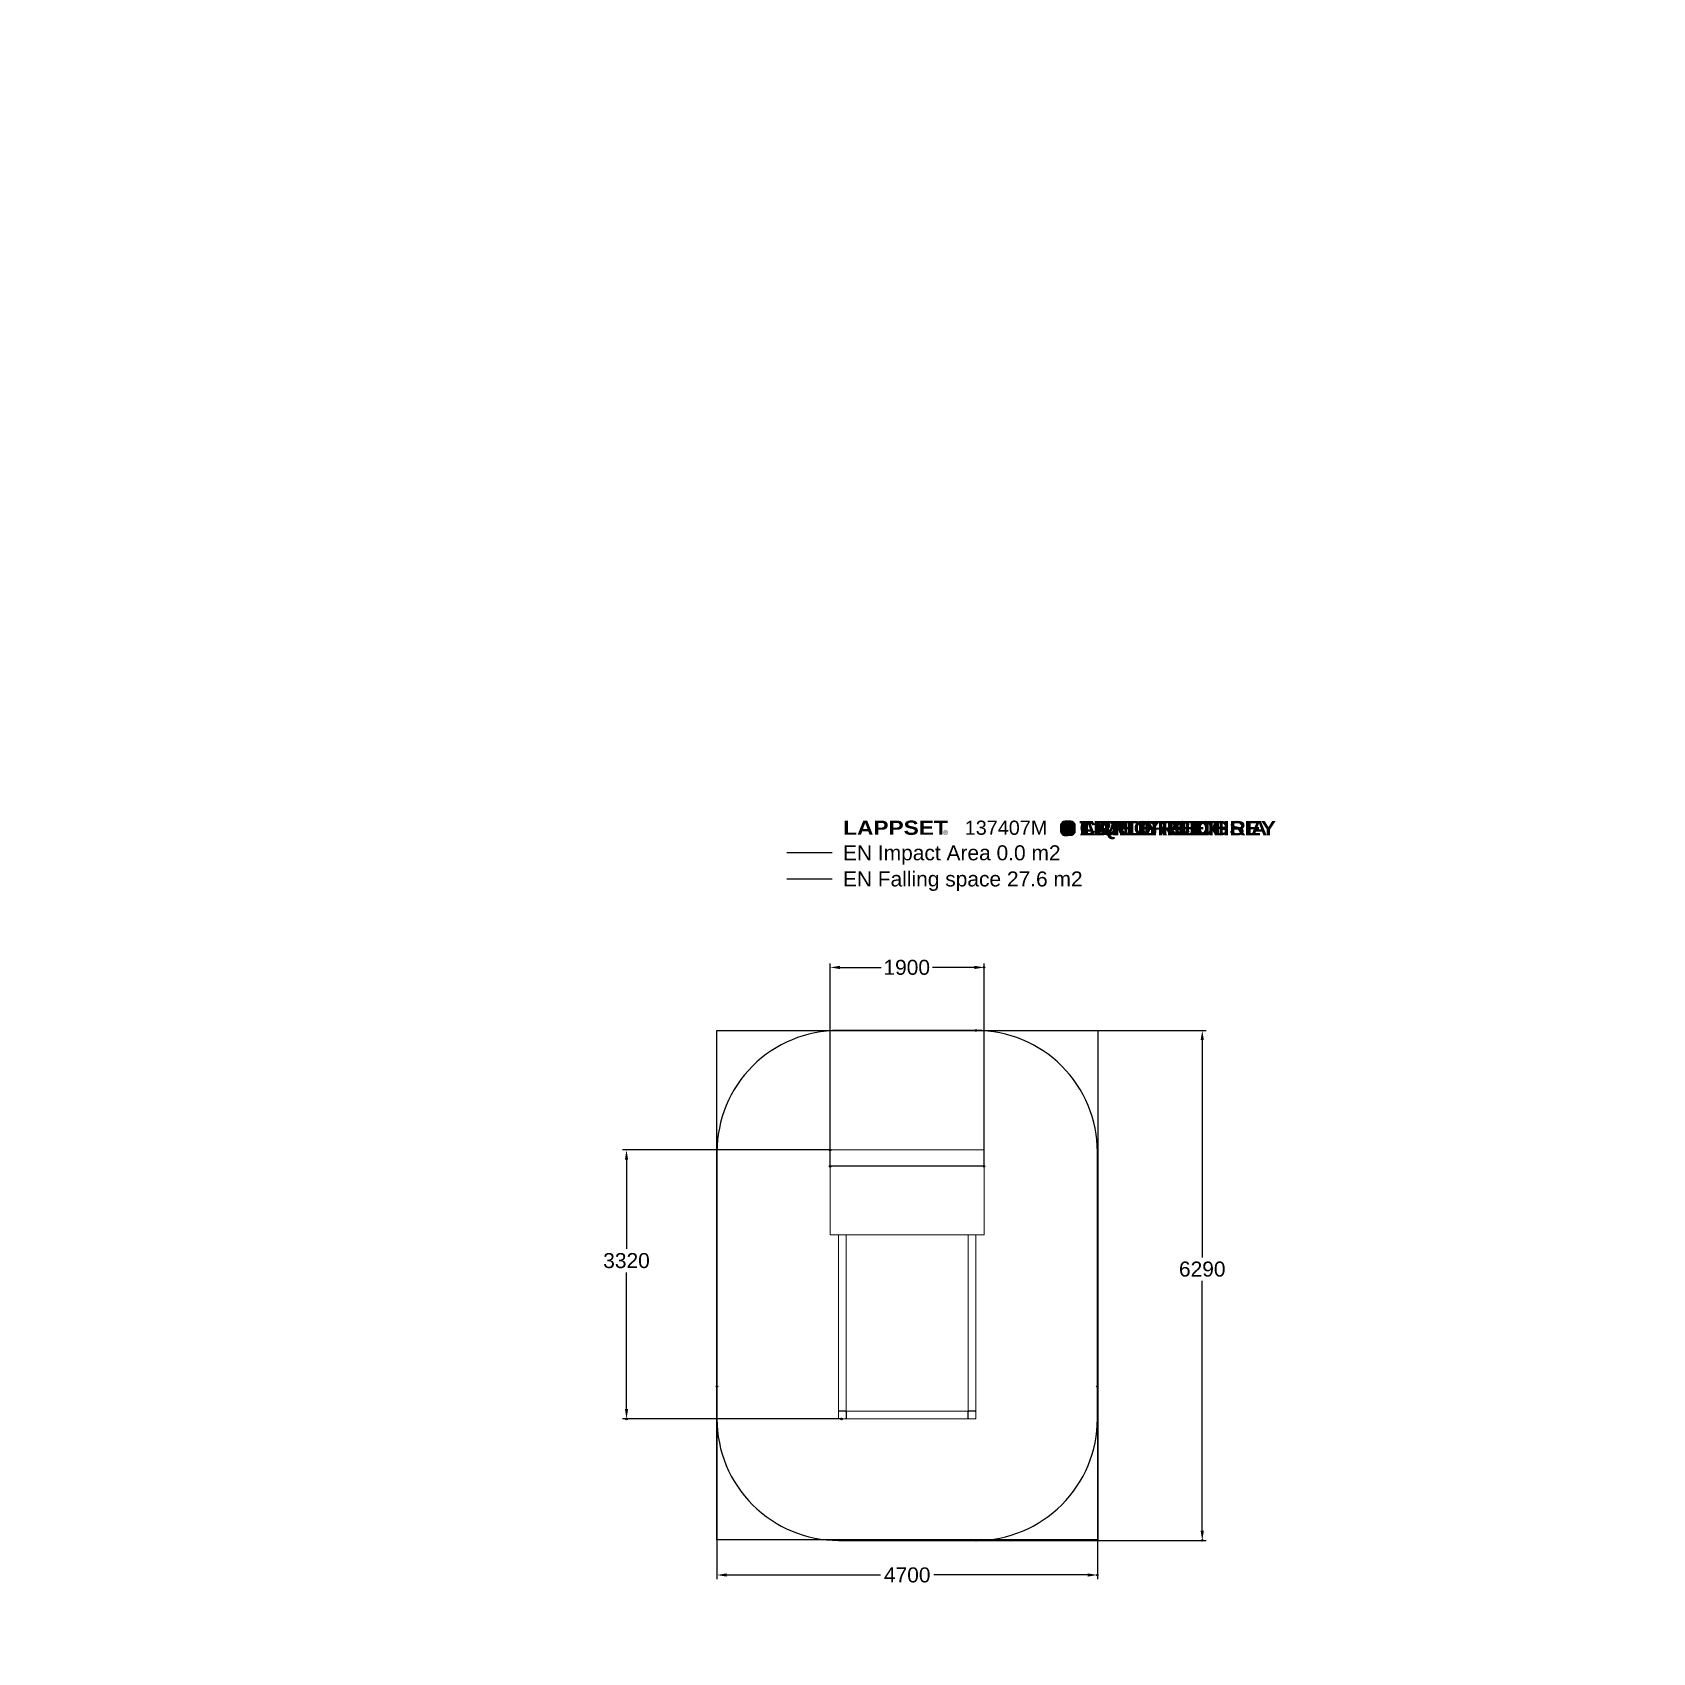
# Model space of a CAD drawing. Extents: x -10801 to 9199, y -4535 to 15465.
import ezdxf

# ---------------------------------------------------------------- set-up
doc = ezdxf.new("R2010")
doc.units = 0
doc.header["$LTSCALE"] = 5
doc.header["$PDMODE"] = 33
doc.header["$PDSIZE"] = 20
for name, color, linetype in [('Lg_txt', 4, 'CONTINUOUS'), ('PRODUCT', 3, 'CONTINUOUS'), ('REFERENCE', 9, 'CONTINUOUS'), ('REVIEW_REQUIRED', 30, 'CONTINUOUS'), ('SAFETY_ZONE', 1, 'CONTINUOUS')]:
    doc.layers.add(name, color=color, linetype=linetype)
doc.styles.add('LG1', font='arial.ttf', dxfattribs={"height": 185})
doc.styles.add('LG2', font='ariblk.ttf', dxfattribs={"height": 185})
doc.styles.add('LG3', font='simplex.shx')
doc.dimstyles.new('LG_DIM', dxfattribs={"dimtxt": 185, "dimasz": 120, "dimexe": 50, "dimexo": 1, "dimgap": 50, "dimtad": 1, "dimdec": 0, "dimrnd": 10, "dimtxsty": 'LG1', "dimcen": 2.5, "dimclrt": 4, "dimadec": 4, "dimazin": 3, "dimtfac": 1, "dimtdec": 0, "dimtmove": 0, "dimatfit": 3, "dimarcsym": 0})

# ---------------------------------------------------------------- blocks, each defined once
blk = doc.blocks.new('prodnum')
at = {"layer": 'REVIEW_REQUIRED'}
for s, height, style, p in [('LAPPSET', 175, 'LG2', (0, 0)), ('®', 60, 'LG1', (1233, -2))]:
    blk.add_text(s, height=height, dxfattribs=dict(at, style=style)).set_placement(p)
at = {"layer": 'REVIEW_REQUIRED', "style": 'LG1'}
blk.add_attdef('PRODNUM', (1500, 0), '', height=175, dxfattribs=at)
blk = doc.blocks.new('*D4')
at = {"layer": 'REFERENCE', "color": 0}
for p in [(-2350, -1250), (2345, -1250), (2345, -3577)]:
    blk.add_point(p, dxfattribs=at)
at = {"layer": 'REVIEW_REQUIRED', "color": 0, "lineweight": -2}
for p, q in [((-2350, -1251), (-2350, -3627)), ((2345, -1251), (2345, -3627)), ((-2230, -3577), (-332, -3577)), ((2225, -3577), (327, -3577))]:
    blk.add_line(p, q, dxfattribs=at)
at = {"layer": 'REVIEW_REQUIRED', "color": 0}
for points in [[(-2230, -3557), (-2230, -3597), (-2350, -3577)], [(2225, -3597), (2225, -3557), (2345, -3577)]]:
    blk.add_solid(points, dxfattribs=at)
at = {"layer": 'REVIEW_REQUIRED', "color": 4, "insert": (-2, -3577), "char_height": 185, "attachment_point": 5, "style": 'LG1'}
blk.add_mtext('\\A1;4700', dxfattribs=at)
blk = doc.blocks.new('*D5')
at = {"layer": 'REFERENCE', "color": 0}
for p in [(845, 3145), (845, -3150), (3640, -3150)]:
    blk.add_point(p, dxfattribs=at)
at = {"layer": 'REVIEW_REQUIRED', "color": 0, "lineweight": -2}
for p, q in [((846, 3145), (3690, 3145)), ((3640, 3025), (3640, 342)), ((3640, -3030), (3640, 53)), ((846, -3150), (3690, -3150))]:
    blk.add_line(p, q, dxfattribs=at)
at = {"layer": 'REVIEW_REQUIRED', "color": 0}
for points in [[(3660, 3025), (3620, 3025), (3640, 3145)], [(3620, -3030), (3660, -3030), (3640, -3150)]]:
    blk.add_solid(points, dxfattribs=at)
at = {"layer": 'REVIEW_REQUIRED', "color": 4, "insert": (3640, 198), "char_height": 185, "attachment_point": 5, "style": 'LG1'}
blk.add_mtext('\\A1;6290', dxfattribs=at)
blk = doc.blocks.new('*D6')
at = {"layer": 'REFERENCE', "color": 0}
for p in [(947, 3923), (-953, 1468), (947, 1468)]:
    blk.add_point(p, dxfattribs=at)
at = {"layer": 'REVIEW_REQUIRED', "color": 0, "lineweight": -2}
for p, q in [((-953, 1469), (-953, 3973)), ((-833, 3923), (-325, 3923)), ((827, 3923), (309, 3923)), ((947, 1469), (947, 3973))]:
    blk.add_line(p, q, dxfattribs=at)
at = {"layer": 'REVIEW_REQUIRED', "color": 0}
for points in [[(-833, 3943), (-833, 3903), (-953, 3923)], [(827, 3903), (827, 3943), (947, 3923)]]:
    blk.add_solid(points, dxfattribs=at)
at = {"layer": 'REVIEW_REQUIRED', "color": 4, "insert": (-8, 3923), "char_height": 185, "attachment_point": 5, "style": 'LG1'}
blk.add_mtext('\\A1;1900', dxfattribs=at)
blk = doc.blocks.new('*D7')
at = {"layer": 'REFERENCE', "color": 0}
for p in [(-953, 1670), (-3467, -1650), (-814, -1650)]:
    blk.add_point(p, dxfattribs=at)
at = {"layer": 'REVIEW_REQUIRED', "color": 0, "lineweight": -2}
for p, q in [((-954, 1670), (-3517, 1670)), ((-3467, 1550), (-3467, 448)), ((-3467, -1530), (-3467, 159)), ((-815, -1650), (-3517, -1650))]:
    blk.add_line(p, q, dxfattribs=at)
at = {"layer": 'REVIEW_REQUIRED', "color": 0}
for points in [[(-3447, 1550), (-3487, 1550), (-3467, 1670)], [(-3487, -1530), (-3447, -1530), (-3467, -1650)]]:
    blk.add_solid(points, dxfattribs=at)
at = {"layer": 'REVIEW_REQUIRED', "color": 4, "insert": (-3467, 303), "char_height": 185, "attachment_point": 5, "style": 'LG1'}
blk.add_mtext('\\A1;3320', dxfattribs=at)
blk = doc.blocks.new('Variteemalayerit')
at = {"layer": 'REVIEW_REQUIRED', "true_color": 0x851f83}
h = blk.add_hatch(color=216, dxfattribs=at)
h.dxf.hatch_style = 1
edge = h.paths.add_edge_path()
edge.add_line((2695, 137), (2695, 212))
edge.add_arc((2745, 212), 50, 90, 180, ccw=False)
edge.add_line((2745, 262), (2820, 262))
edge.add_arc((2820, 212), 50, 0, 90, ccw=False)
edge.add_line((2870, 212), (2870, 137))
edge.add_arc((2820, 137), 50, 270, 360, ccw=False)
edge.add_line((2820, 87), (2745, 87))
edge.add_arc((2745, 137), 50, 180, 270, ccw=False)
at = {"layer": 'REVIEW_REQUIRED', "true_color": 0xb1c72c}
h = blk.add_hatch(color=62, dxfattribs=at)
h.dxf.hatch_style = 1
edge = h.paths.add_edge_path()
edge.add_line((2695, 137), (2695, 212))
edge.add_arc((2745, 212), 50, 90, 180, ccw=False)
edge.add_line((2745, 262), (2820, 262))
edge.add_arc((2820, 212), 50, 0, 90, ccw=False)
edge.add_line((2870, 212), (2870, 137))
edge.add_arc((2820, 137), 50, 270, 360, ccw=False)
edge.add_line((2820, 87), (2745, 87))
edge.add_arc((2745, 137), 50, 180, 270, ccw=False)
at = {"layer": 'REVIEW_REQUIRED', "true_color": 0xc00000}
h = blk.add_hatch(color=12, dxfattribs=at)
h.dxf.hatch_style = 1
edge = h.paths.add_edge_path()
edge.add_line((2695, 137), (2695, 212))
edge.add_arc((2745, 212), 50, 90, 180, ccw=False)
edge.add_line((2745, 262), (2820, 262))
edge.add_arc((2820, 212), 50, 0, 90, ccw=False)
edge.add_line((2870, 212), (2870, 137))
edge.add_arc((2820, 137), 50, 270, 360, ccw=False)
edge.add_line((2820, 87), (2745, 87))
edge.add_arc((2745, 137), 50, 180, 270, ccw=False)
at = {"layer": 'REVIEW_REQUIRED', "true_color": 0x2884ba}
h = blk.add_hatch(color=142, dxfattribs=at)
h.dxf.hatch_style = 1
edge = h.paths.add_edge_path()
edge.add_line((2695, 174), (2870, 174))
edge.add_line((2870, 174), (2870, 212))
edge.add_arc((2820, 212), 50, 0, 90)
edge.add_line((2820, 262), (2745, 262))
edge.add_arc((2745, 212), 50, 90, 180)
edge.add_line((2695, 212), (2695, 174))
at = {"layer": 'REVIEW_REQUIRED', "true_color": 0x9ca2aa}
h = blk.add_hatch(color=253, dxfattribs=at)
h.dxf.hatch_style = 1
edge = h.paths.add_edge_path()
edge.add_line((2695, 137), (2695, 212))
edge.add_arc((2745, 212), 50, 90, 180, ccw=False)
edge.add_line((2745, 262), (2820, 262))
edge.add_arc((2820, 212), 50, 0, 90, ccw=False)
edge.add_line((2870, 212), (2870, 137))
edge.add_arc((2820, 137), 50, 270, 360, ccw=False)
edge.add_line((2820, 87), (2745, 87))
edge.add_arc((2745, 137), 50, 180, 270, ccw=False)
at = {"layer": 'REVIEW_REQUIRED'}
h = blk.add_hatch(color=250, dxfattribs=at)
h.dxf.hatch_style = 1
edge = h.paths.add_edge_path()
edge.add_arc((2783, 174), 50.2, 0, 360)
h = blk.add_hatch(color=250, dxfattribs=at)
h.dxf.hatch_style = 1
edge = h.paths.add_edge_path()
edge.add_arc((2783, 174), 50.2, 0, 360)
h = blk.add_hatch(color=35, dxfattribs=at)
h.dxf.hatch_style = 1
edge = h.paths.add_edge_path()
edge.add_arc((2783, 174), 50.2, 0, 360)
h = blk.add_hatch(color=35, dxfattribs=at)
h.dxf.hatch_style = 1
edge = h.paths.add_edge_path()
edge.add_arc((2783, 174), 50.2, 0, 360)
h = blk.add_hatch(color=252, dxfattribs=at)
h.dxf.hatch_style = 1
edge = h.paths.add_edge_path()
edge.add_arc((2783, 174), 50.2, 0, 360)
at = {"layer": 'REVIEW_REQUIRED', "true_color": 0xfbb81c}
h = blk.add_hatch(color=40, dxfattribs=at)
h.dxf.hatch_style = 1
edge = h.paths.add_edge_path()
edge.add_line((2695, 174), (2695, 137))
edge.add_arc((2745, 137), 50, 180, 270)
edge.add_line((2745, 87), (2783, 87))
edge.add_line((2783, 87), (2783, 174))
edge.add_line((2783, 174), (2695, 174))
at = {"layer": 'REVIEW_REQUIRED', "true_color": 0x851f83}
h = blk.add_hatch(color=216, dxfattribs=at)
h.dxf.hatch_style = 1
edge = h.paths.add_edge_path()
edge.add_line((2870, 174), (2870, 137))
edge.add_arc((2820, 137), 50, 270, 360, ccw=False)
edge.add_line((2820, 87), (2783, 87))
edge.add_line((2783, 87), (2783, 174))
edge.add_line((2783, 174), (2870, 174))
at = {"layer": 'REVIEW_REQUIRED', "color": 62, "true_color": 0xb1c72c}
blk.add_lwpolyline([(2695, 137), (2695, 212, -0.414214), (2745, 262), (2820, 262, -0.414214), (2870, 212), (2870, 137, -0.414214), (2820, 87), (2745, 87, -0.414214)], format="xyb", close=True, dxfattribs=at)
at = {"layer": 'REVIEW_REQUIRED', "color": 12, "true_color": 0xc71712}
blk.add_lwpolyline([(2695, 137), (2695, 212, -0.414214), (2745, 262), (2820, 262, -0.414214), (2870, 212), (2870, 137, -0.414214), (2820, 87), (2745, 87, -0.414214)], format="xyb", close=True, dxfattribs=at)
at = {"layer": 'REVIEW_REQUIRED', "color": 253, "true_color": 0x9ca2aa}
blk.add_lwpolyline([(2695, 137), (2695, 212, -0.414214), (2745, 262), (2820, 262, -0.414214), (2870, 212), (2870, 137, -0.414214), (2820, 87), (2745, 87, -0.414214)], format="xyb", close=True, dxfattribs=at)
at = {"layer": 'REVIEW_REQUIRED', "color": 216, "true_color": 0x851f83}
for points in [[(2695, 137), (2695, 212, -0.414214), (2745, 262), (2820, 262, -0.414214), (2870, 212), (2870, 137, -0.414214), (2820, 87), (2745, 87, -0.414214)], [(2870, 174), (2870, 137, -0.414214), (2820, 87), (2783, 87), (2783, 174)]]:
    blk.add_lwpolyline(points, format="xyb", close=True, dxfattribs=at)
at = {"layer": 'REVIEW_REQUIRED', "color": 142, "true_color": 0x2884ba}
blk.add_lwpolyline([(2695, 174), (2870, 174), (2870, 212, 0.414214), (2820, 262), (2745, 262, 0.414214), (2695, 212)], format="xyb", close=True, dxfattribs=at)
at = {"layer": 'REVIEW_REQUIRED', "color": 40, "true_color": 0xfbb81c}
blk.add_lwpolyline([(2695, 174), (2695, 137, 0.414214), (2745, 87), (2783, 87), (2783, 174)], format="xyb", close=True, dxfattribs=at)
at = {"layer": 'REVIEW_REQUIRED', "color": 250}
blk.add_circle((2783, 174), 50.2, dxfattribs=at)
blk.add_circle((2783, 174), 50.2, dxfattribs=at)
at = {"layer": 'REVIEW_REQUIRED', "color": 35}
blk.add_circle((2783, 174), 50.2, dxfattribs=at)
blk.add_circle((2783, 174), 50.2, dxfattribs=at)
at = {"layer": 'REVIEW_REQUIRED', "color": 252}
blk.add_circle((2783, 174), 50.2, dxfattribs=at)
at = {"layer": 'REVIEW_REQUIRED', "invisible_edges": 15}
for points in [[(-10000, -10000, -5), (10000, -10000, -5), (10000, 10000, -5), (-10000, 10000, -5)], [(10000, 10000, -5), (10000, 10000, -2000), (-10000, 10000, -2000), (-10000, 10000, -5)], [(-10000, 10000, -2000), (-10000, 10000, -5), (-10000, -10000, -5), (-10000, -10000, -2000)], [(10000, -10000, -2000), (10000, -10000, -5), (10000, 10000, -5), (10000, 10000, -2000)], [(-10000, -10000, -5), (-10000, -10000, -2000), (10000, -10000, -2000), (10000, -10000, -5)]]:
    blk.add_3dface(points, dxfattribs=at)
at = {"layer": 'REVIEW_REQUIRED', "color": 142, "true_color": 0x2884ba, "insert": (2926, 265), "char_height": 175, "attachment_point": 1, "style": 'LG3'}
blk.add_mtext_dynamic_manual_height_columns('{\\fArial Black|b0|i0|c0|p34;TUTTIFRUTTI}', width=3485.89, gutter_width=12.5, heights=[0], dxfattribs=at)
at = {"layer": 'REVIEW_REQUIRED', "color": 12, "true_color": 0xc71712, "insert": (2926, 265), "char_height": 175, "attachment_point": 1, "style": 'LG3'}
blk.add_mtext_dynamic_manual_height_columns('{\\fArial Black|b0|i0|c0|p34;APPLE RED}', width=3485.89, gutter_width=12.5, heights=[0], dxfattribs=at)
at = {"layer": 'REVIEW_REQUIRED', "color": 216, "true_color": 0x851f83, "insert": (2926, 265), "char_height": 175, "attachment_point": 1, "style": 'LG3'}
blk.add_mtext_dynamic_manual_height_columns('{\\fArial Black|b0|i0|c0|p34;CANDY FUCHSIA}', width=3485.89, gutter_width=12.5, heights=[0], dxfattribs=at)
at = {"layer": 'REVIEW_REQUIRED', "color": 62, "true_color": 0xb1c72c, "insert": (2926, 265), "char_height": 175, "attachment_point": 1, "style": 'LG3'}
blk.add_mtext_dynamic_manual_height_columns('{\\fArial Black|b0|i0|c0|p34;LIME GREEN}', width=3485.89, gutter_width=12.5, heights=[0], dxfattribs=at)
at = {"layer": 'REVIEW_REQUIRED', "color": 253, "true_color": 0x9ca2aa, "insert": (2926, 265), "char_height": 175, "attachment_point": 1, "style": 'LG3'}
blk.add_mtext_dynamic_manual_height_columns('{\\fArial Black|b0|i0|c0|p34;LIQUORICE GREY}', width=3485.89, gutter_width=12.5, heights=[0], dxfattribs=at)

msp = doc.modelspace()

# ---------------------------------------------------------------- linework, layer by layer
at = {"layer": 'PRODUCT', "linetype": 'Continuous', "lineweight": 0}
for p, q in [((947.5, 1670.1), (-952.5, 1670.1)), ((-952.5, 1670.1), (-952.5, 1472.9)), ((947.5, 1670.1), (947.5, 1472.9)), ((-952.5, 1472.9), (-952.5, 1467.8)), ((947.5, 1472.9), (-952.5, 1472.9)), ((-952.5, 1467.8), (-952.5, 622)), ((947.5, 1467.8), (-952.5, 1467.8)), ((947.5, 1472.9), (947.5, 1467.8)), ((947.5, 1467.8), (947.5, 622)), ((947.5, 622), (-952.5, 622)), ((-849, 622), (-849, -1552.5)), ((-756, -1552.5), (-756, 622)), ((751, 622), (751, -1552.5)), ((844, -1552.5), (844, 622)), ((-850, -1591.5), (-850, -1555)), ((-850, -1555), (-813.5, -1555)), ((-849, -1552.5), (-756, -1552.5)), ((-849, -1641), (-849, -1564)), ((-841, -1556), (-764, -1556)), ((-825, -1552.5), (-825, -1555)), ((-791.5, -1555), (-813.5, -1555)), ((-791.5, -1555), (-755, -1555)), ((-780, -1555), (-780, -1552.5)), ((-756, -1564), (-756, -1641)), ((-755, -1555), (-755, -1591.5)), ((-752.5, -1580), (-755, -1580)), ((-755, -1613.5), (-755, -1591.5)), ((-752.5, -1556), (-752.5, -1649)), ((747.5, -1556), (-752.5, -1556)), ((747.5, -1649), (747.5, -1556)), ((749, -1580), (747.5, -1580)), ((749, -1588), (749, -1580)), ((749, -1588), (749, -1617)), ((750, -1591.5), (750, -1555)), ((750, -1555), (786.5, -1555)), ((751, -1552.5), (844, -1552.5)), ((751, -1641), (751, -1564)), ((759, -1556), (836, -1556)), ((775, -1552.5), (775, -1555)), ((808.5, -1555), (786.5, -1555)), ((808.5, -1555), (845, -1555)), ((820, -1555), (820, -1552.5)), ((844, -1564), (844, -1641)), ((845, -1555), (845, -1591.5)), ((-850, -1650), (-850, -1613.5)), ((-813.5, -1650), (-850, -1650)), ((-764, -1649), (-841, -1649)), ((-755, -1650), (-791.5, -1650)), ((-755, -1613.5), (-755, -1650)), ((-755, -1625), (-752.5, -1625)), ((-752.5, -1649), (747.5, -1649)), ((747.5, -1625), (749, -1625)), ((749, -1625), (749, -1617)), ((750, -1650), (750, -1613.5)), ((786.5, -1650), (750, -1650)), ((836, -1649), (759, -1649)), ((845, -1650), (808.5, -1650)), ((845, -1613.5), (845, -1650))]:
    msp.add_line(p, q, dxfattribs=at)
for centre, start, end in [((-842, -1591.5), 180, 208.95502), ((-841, -1564), 90, 180), ((-813.5, -1563), 61.04498, 90), ((-791.5, -1563), 90, 118.95502), ((-764, -1564), 0, 90), ((-763, -1591.5), 331.04498, 0), ((758, -1591.5), 180, 208.95502), ((759, -1564), 90, 180), ((786.5, -1563), 61.04498, 90), ((808.5, -1563), 90, 118.95502), ((836, -1564), 0, 90), ((837, -1591.5), 331.04498, 0), ((-842, -1613.5), 151.04498, 180), ((-841, -1641), 180, 270), ((-813.5, -1642), 270, 298.95502), ((-791.5, -1642), 241.04498, 270), ((-764, -1641), 270, 0), ((-763, -1613.5), 0, 28.95502), ((758, -1613.5), 151.04498, 180), ((759, -1641), 180, 270), ((786.5, -1642), 270, 298.95502), ((808.5, -1642), 241.04498, 270), ((836, -1641), 270, 0), ((837, -1613.5), 0, 28.95502)]:
    msp.add_arc(centre, 8, start, end, dxfattribs=at)
at = {"layer": 'REFERENCE'}
msp.add_lwpolyline([(-2350, 3145), (2350, 3145), (2350, -3145), (-2350, -3145)], close=True, dxfattribs=at)
at = {"layer": 'REVIEW_REQUIRED'}
for points in [[(-926.6, 5338.8), (-1489, 5338.8)], [(-926.6, 5013.7), (-1489, 5013.7)]]:
    msp.add_lwpolyline(points, dxfattribs=at)
at = {"layer": 'SAFETY_ZONE'}
msp.add_lwpolyline([(-2350, -132.6), (-2350, -1650, 0.4142136), (-850, -3150), (845.5, -3150, 0.4142136), (2345.5, -1650), (2345.5, -132.6), (2345.5, 1645, 0.4142136), (845.5, 3145), (-850, 3145, 0.4142136), (-2350, 1645)], format="xyb", close=True, dxfattribs=at)

# ---------------------------------------------------------------- block references
at = {"layer": 'REVIEW_REQUIRED'}
msp.add_blockref('Variteemalayerit', (-800.8, 5465), dxfattribs=at)
ref = msp.add_blockref('prodnum', (-791.9, 5560), dxfattribs=at)
ref.add_attrib('PRODNUM', '137407M', (708.1, 5560), dxfattribs={"layer": 'Lg_txt', "height": 175, "style": 'LG1'})

# ---------------------------------------------------------------- texts
at = {"layer": 'REVIEW_REQUIRED', "style": 'LG1'}
for s, p in [('EN Impact Area 0.0 m2', (-794.8, 5245.2)), ('EN Falling space 27.6 m2 ', (-796, 4922.4))]:
    msp.add_text(s, height=185, dxfattribs=at).set_placement(p)

# ---------------------------------------------------------------- dimensions: what is measured, and where the dimension line sits
at = {"layer": 'REVIEW_REQUIRED'}
for base, p1, p2, picture, middle in [((947.5, 3923.4), (-952.5, 1467.8), (947.5, 1467.8), '*D6', (-8.1, 3923.4)), ((2345.475, -3576.9684), (-2350, -1250), (2345.475, -1250), '*D4', (-2.2625, -3576.9684))]:
    dim = msp.add_linear_dim(base=base, p1=p1, p2=p2, dimstyle='LG_DIM', dxfattribs=at)
    dim.commit()
    dim.dimension.update_dxf_attribs({"geometry": picture, "text_midpoint": middle, "dimtype": 160})
for base, p1, p2, picture, middle in [((3640, -3150), (845.5, 3145), (845.5, -3150), '*D5', (3640, 197.5)), ((-3466.8, -1650), (-952.5, 1670.1), (-813.5, -1650), '*D7', (-3466.8, 303.4))]:
    dim = msp.add_linear_dim(base=base, p1=p1, p2=p2, angle=90, dimstyle='LG_DIM', dxfattribs=at)
    dim.commit()
    dim.dimension.update_dxf_attribs({"geometry": picture, "text_midpoint": middle, "dimtype": 160})

doc.saveas('drawing.dxf')
